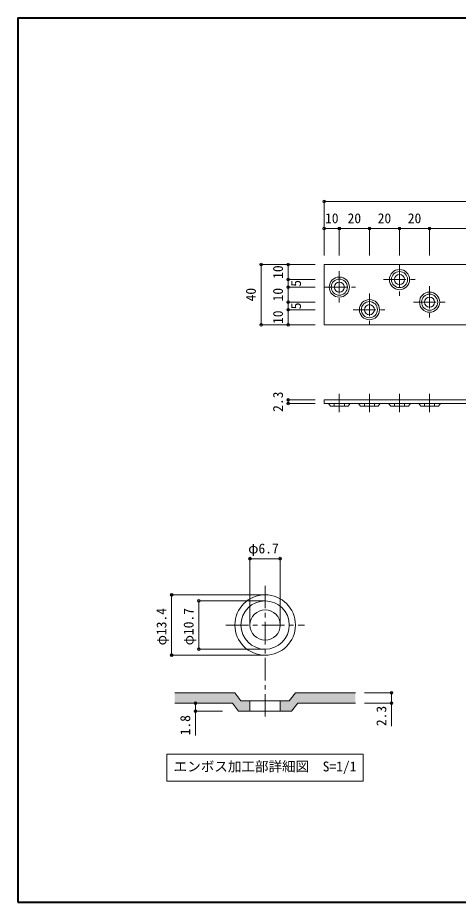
# Model space of a CAD drawing. Units: millimetres at full size, sheet at 1:3, with parts at other scales. Extents: x -387 to 387, y -306 to 294.
# Drawn here: x -387 to -94, y -294 to 294 of the extents above; entities that cross this region are included whole.
import ezdxf
from ezdxf.enums import TextEntityAlignment as Align

# ---------------------------------------------------------------- set-up
doc = ezdxf.new("R2010")
doc.units = ezdxf.units.MM
doc.header["$LTSCALE"] = 3
doc.header["$PDMODE"] = 32
doc.header["$PDSIZE"] = 1.8
doc.linetypes.add('CHAIN1', pattern=[8, 5, -1, 1, -1])
doc.linetypes.add('DASHED1', pattern=[1.8, 1.2, -0.6])
for name, color, linetype, lineweight in [('1-0_1-0', 3, 'Continuous', 9), ('1-E_1-E', 4, 'Continuous', 9), ('1-F_1-F', 7, 'Continuous', 5), ('5-0_5-0', 3, 'Continuous', 9), ('5-F_5-F', 7, 'Continuous', 5), ('F-0', 6, 'Continuous', 40)]:
    doc.layers.add(name, color=color, linetype=linetype, lineweight=lineweight)
doc.layers.add('1-1_1-1', color=9, linetype='Continuous')
doc.styles.add('ＭＳ ゴシック', font='')
doc.styles.get('ＭＳ ゴシック').set_extended_font_data('MS Gothic')

msp = doc.modelspace()

# ---------------------------------------------------------------- linework, layer by layer
at = {"layer": '1-0_1-0', "color": 7, "linetype": 'CHAIN1', "lineweight": 5}
for p, q in [((-222.605, -83.584), (-222.605, -172.984)), ((-248.705, -109.684), (-196.505, -109.684))]:
    msp.add_line(p, q, dxfattribs=at)
at = {"layer": '1-0_1-0'}
for p, q in [((-282.605, -154.684), (-242.705, -154.684)), ((-242.705, -154.684), (-238.655, -160.084)), ((-206.555, -160.084), (-202.505, -154.684)), ((-202.505, -154.684), (-162.605, -154.684)), ((-282.605, -161.584), (-244.28, -161.584)), ((-244.28, -161.584), (-240.23, -166.984)), ((-238.655, -160.084), (-232.655, -160.084)), ((-232.655, -160.084), (-232.655, -166.984)), ((-212.555, -160.084), (-212.555, -166.984)), ((-212.555, -160.084), (-206.555, -160.084)), ((-240.23, -166.984), (-232.655, -166.984))]:
    msp.add_line(p, q, dxfattribs=at)
at = {"layer": '1-0_1-0', "color": 4}
for p, q in [((-232.655, -160.084), (-212.555, -160.084)), ((-232.655, -166.984), (-212.555, -166.984))]:
    msp.add_line(p, q, dxfattribs=at)
at = {"layer": '1-0_1-0'}
msp.add_lwpolyline([(-212.555, -166.984), (-204.98, -166.984), (-200.93, -161.584), (-162.605, -161.584)], dxfattribs=at)
at = {"layer": '1-0_1-0', "color": 4}
for radius in [20.1, 16.05]:
    msp.add_circle((-222.605, -109.684), radius, dxfattribs=at)
at = {"layer": '1-0_1-0'}
msp.add_circle((-222.605, -109.684), 10.05, dxfattribs=at)
at = {"layer": '1-1_1-1'}
for points in [[(-282.605, -154.684), (-282.605, -161.584), (-244.28, -161.584)], [(-242.705, -154.684), (-282.605, -154.684), (-244.28, -161.584)], [(-242.705, -154.684), (-244.28, -161.584), (-240.23, -166.984)], [(-240.23, -166.984), (-238.655, -160.084), (-242.705, -154.684)], [(-162.605, -161.584), (-202.505, -154.684), (-206.555, -160.084)], [(-162.605, -161.584), (-162.605, -154.684), (-202.505, -154.684)], [(-240.23, -166.984), (-232.655, -166.984), (-232.655, -160.084)], [(-240.23, -166.984), (-232.655, -160.084), (-238.655, -160.084)], [(-212.555, -160.084), (-212.555, -166.984), (-204.98, -166.984)], [(-212.555, -160.084), (-204.98, -166.984), (-200.93, -161.584)], [(-212.555, -160.084), (-200.93, -161.584), (-162.605, -161.584)], [(-162.605, -161.584), (-206.555, -160.084), (-212.555, -160.084)]]:
    msp.add_solid(points, dxfattribs=at)
at = {"layer": '1-E_1-E'}
for p, q in [((-157.355, -213.484), (-157.355, -195.484)), ((-287.855, -213.484), (-157.355, -213.484))]:
    msp.add_line(p, q, dxfattribs=at)
msp.add_lwpolyline([(-287.855, -213.484), (-287.855, -195.484), (-157.355, -195.484)], dxfattribs=at)
at = {"layer": '1-F_1-F'}
for p, q in [((-232.655, -65.584), (-212.555, -65.584)), ((-232.655, -65.584), (-232.655, -109.684)), ((-212.555, -65.584), (-212.555, -109.684)), ((-284.705, -89.584), (-284.705, -129.784)), ((-284.705, -89.584), (-222.605, -89.584)), ((-266.705, -93.634), (-266.705, -125.734)), ((-266.705, -93.634), (-222.605, -93.634)), ((-266.705, -125.734), (-222.605, -125.734)), ((-284.705, -129.784), (-222.605, -129.784)), ((-138.605, -154.684), (-156.605, -154.684)), ((-138.605, -154.684), (-138.605, -176.884)), ((-268.916, -161.584), (-250.916, -161.584)), ((-268.916, -161.584), (-268.916, -183.034)), ((-138.605, -161.584), (-156.605, -161.584)), ((-268.916, -166.984), (-250.916, -166.984))]:
    msp.add_line(p, q, dxfattribs=at)
for p in [(-232.655, -65.584), (-212.555, -65.584), (-284.705, -89.584), (-266.705, -93.634), (-284.705, -129.784), (-266.705, -125.734), (-138.605, -154.684), (-268.916, -161.584), (-138.605, -161.584), (-268.916, -166.984)]:
    msp.add_point(p, dxfattribs=at)
at = {"layer": '5-0_5-0'}
for p, q in [((-183.311, 129.91), (-183.311, 89.91)), ((-183.311, 129.91), (146.689, 129.91)), ((-183.311, 89.91), (146.689, 89.91)), ((-183.311, 39.91), (-183.311, 37.61)), ((-183.311, 39.91), (146.689, 39.91)), ((-183.311, 37.61), (146.689, 37.61))]:
    msp.add_line(p, q, dxfattribs=at)
at = {"layer": '5-0_5-0', "color": 7, "linetype": 'CHAIN1', "lineweight": 5}
for p, q in [((-133.311, 129.91), (-133.311, 109.21)), ((-173.311, 125.61), (-173.311, 104.21)), ((-144.011, 119.91), (-122.611, 119.91)), ((-183.311, 114.91), (-162.611, 114.91)), ((-113.311, 115.61), (-113.311, 94.21)), ((-153.311, 110.61), (-153.311, 89.91)), ((-124.011, 104.91), (-102.611, 104.91)), ((-164.011, 99.91), (-142.611, 99.91)), ((-173.311, 43.91), (-173.311, 31.81)), ((-153.311, 43.91), (-153.311, 31.81)), ((-133.311, 43.91), (-133.311, 31.81)), ((-113.311, 43.91), (-113.311, 31.81))]:
    msp.add_line(p, q, dxfattribs=at)
at = {"layer": '5-0_5-0', "color": 4, "linetype": 'DASHED1'}
for p, q in [((-176.661, 37.61), (-176.661, 35.81)), ((-169.961, 37.61), (-169.961, 35.81)), ((-156.661, 37.61), (-156.661, 35.81)), ((-149.961, 37.61), (-149.961, 35.81)), ((-136.661, 37.61), (-136.661, 35.81)), ((-129.961, 37.61), (-129.961, 35.81)), ((-116.661, 37.61), (-116.661, 35.81)), ((-109.961, 37.61), (-109.961, 35.81))]:
    msp.add_line(p, q, dxfattribs=at)
at = {"layer": '5-0_5-0', "color": 4}
for p, q in [((-160.536, 37.61), (-159.186, 35.81)), ((-159.186, 35.81), (-147.436, 35.81)), ((-147.436, 35.81), (-146.086, 37.61)), ((-140.536, 37.61), (-139.186, 35.81)), ((-139.186, 35.81), (-127.436, 35.81)), ((-127.436, 35.81), (-126.086, 37.61)), ((-120.536, 37.61), (-119.186, 35.81)), ((-119.186, 35.81), (-107.436, 35.81)), ((-107.436, 35.81), (-106.086, 37.61))]:
    msp.add_line(p, q, dxfattribs=at)
msp.add_lwpolyline([(-180.536, 37.61), (-179.186, 35.81), (-167.436, 35.81), (-166.086, 37.61)], dxfattribs=at)
for centre, radius in [((-133.311, 119.91), 6.7), ((-133.311, 119.91), 5.35), ((-173.311, 114.91), 6.7), ((-173.311, 114.91), 5.35), ((-153.311, 99.91), 6.7), ((-113.311, 104.91), 6.7), ((-113.311, 104.91), 5.35), ((-153.311, 99.91), 5.35)]:
    msp.add_circle(centre, radius, dxfattribs=at)
at = {"layer": '5-0_5-0'}
for centre in [(-173.311, 114.91), (-133.311, 119.91), (-113.311, 104.91), (-153.311, 99.91)]:
    msp.add_circle(centre, 3.35, dxfattribs=at)
at = {"layer": '5-F_5-F'}
for p, q in [((-183.311, 171.91), (-183.311, 153.91)), ((146.689, 171.91), (-183.311, 171.91)), ((-183.311, 153.91), (-173.311, 153.91)), ((-183.311, 153.91), (-183.311, 135.91)), ((-173.311, 153.91), (-173.311, 135.91)), ((-173.311, 153.91), (-153.311, 153.91)), ((-153.311, 153.91), (-153.311, 135.91)), ((-153.311, 153.91), (-133.311, 153.91)), ((-133.311, 153.91), (-133.311, 135.91)), ((-133.311, 153.91), (-113.311, 153.91)), ((-113.311, 153.91), (-113.311, 135.91)), ((-113.311, 153.91), (-18.311, 153.91)), ((-225.311, 129.91), (-225.311, 89.91)), ((-225.311, 129.91), (-207.311, 129.91)), ((-207.311, 129.91), (-207.311, 119.91)), ((-207.311, 129.91), (-189.311, 129.91)), ((-207.311, 119.91), (-189.311, 119.91)), ((-207.311, 119.91), (-207.311, 114.91)), ((-207.311, 114.91), (-189.311, 114.91)), ((-207.311, 114.91), (-207.311, 104.91)), ((-207.311, 104.91), (-189.311, 104.91)), ((-207.311, 104.91), (-207.311, 99.91)), ((-207.311, 99.91), (-189.311, 99.91)), ((-207.311, 99.91), (-207.311, 89.91)), ((-225.311, 89.91), (-207.311, 89.91)), ((-207.311, 89.91), (-189.311, 89.91)), ((-207.311, 39.91), (-207.311, 37.61)), ((-207.311, 39.91), (-189.311, 39.91)), ((-207.311, 37.61), (-189.311, 37.61))]:
    msp.add_line(p, q, dxfattribs=at)
for p in [(-183.311, 171.91), (-183.311, 153.91), (-173.311, 153.91), (-153.311, 153.91), (-133.311, 153.91), (-113.311, 153.91), (-225.311, 129.91), (-207.311, 129.91), (-207.311, 119.91), (-207.311, 114.91), (-207.311, 104.91), (-207.311, 99.91), (-225.311, 89.91), (-207.311, 89.91), (-207.311, 39.91), (-207.311, 37.61)]:
    msp.add_point(p, dxfattribs=at)
at = {"layer": 'F-0'}
for p, q in [((-387, 294), (-387, -294)), ((-387, 294), (387, 294)), ((-387, -294), (387, -294))]:
    msp.add_line(p, q, dxfattribs=at)

# ---------------------------------------------------------------- texts
at = {"layer": '1-E_1-E', "color": 7, "style": 'ＭＳ ゴシック'}
msp.add_text('エンボス加工部詳細図\u3000S=1/1', height=6.598, dxfattribs=at).set_placement((-283.355, -208.984), align=Align.BOTTOM_LEFT)
at = {"layer": '1-F_1-F', "style": 'ＭＳ ゴシック'}
msp.add_text('φ6.7', height=6.598, dxfattribs=at).set_placement((-233.855, -64.084), align=Align.BOTTOM_LEFT)
for s, p in [('φ13.4', (-286.205, -123.184)), ('φ10.7', (-268.205, -123.184)), ('2.3', (-140.105, -176.884)), ('1.8', (-270.416, -183.034))]:
    msp.add_text(s, height=6.598, rotation=90, dxfattribs=at).set_placement(p, align=Align.BOTTOM_LEFT)
at = {"layer": '5-F_5-F', "style": 'ＭＳ ゴシック'}
for s, p in [('10', (-182.811, 155.41)), ('20', (-167.811, 155.41)), ('20', (-147.811, 155.41)), ('20', (-127.811, 155.41))]:
    msp.add_text(s, height=6.598, dxfattribs=at).set_placement(p, align=Align.BOTTOM_LEFT)
for s, p in [('10', (-208.811, 120.41)), ('5', (-196.811, 115.16)), ('40', (-226.811, 105.41)), ('10', (-208.811, 105.41)), ('5', (-196.811, 100.16)), ('10', (-208.811, 90.41)), ('2.3', (-208.811, 32.01))]:
    msp.add_text(s, height=6.598, rotation=90, dxfattribs=at).set_placement(p, align=Align.BOTTOM_LEFT)

doc.saveas('drawing.dxf')
